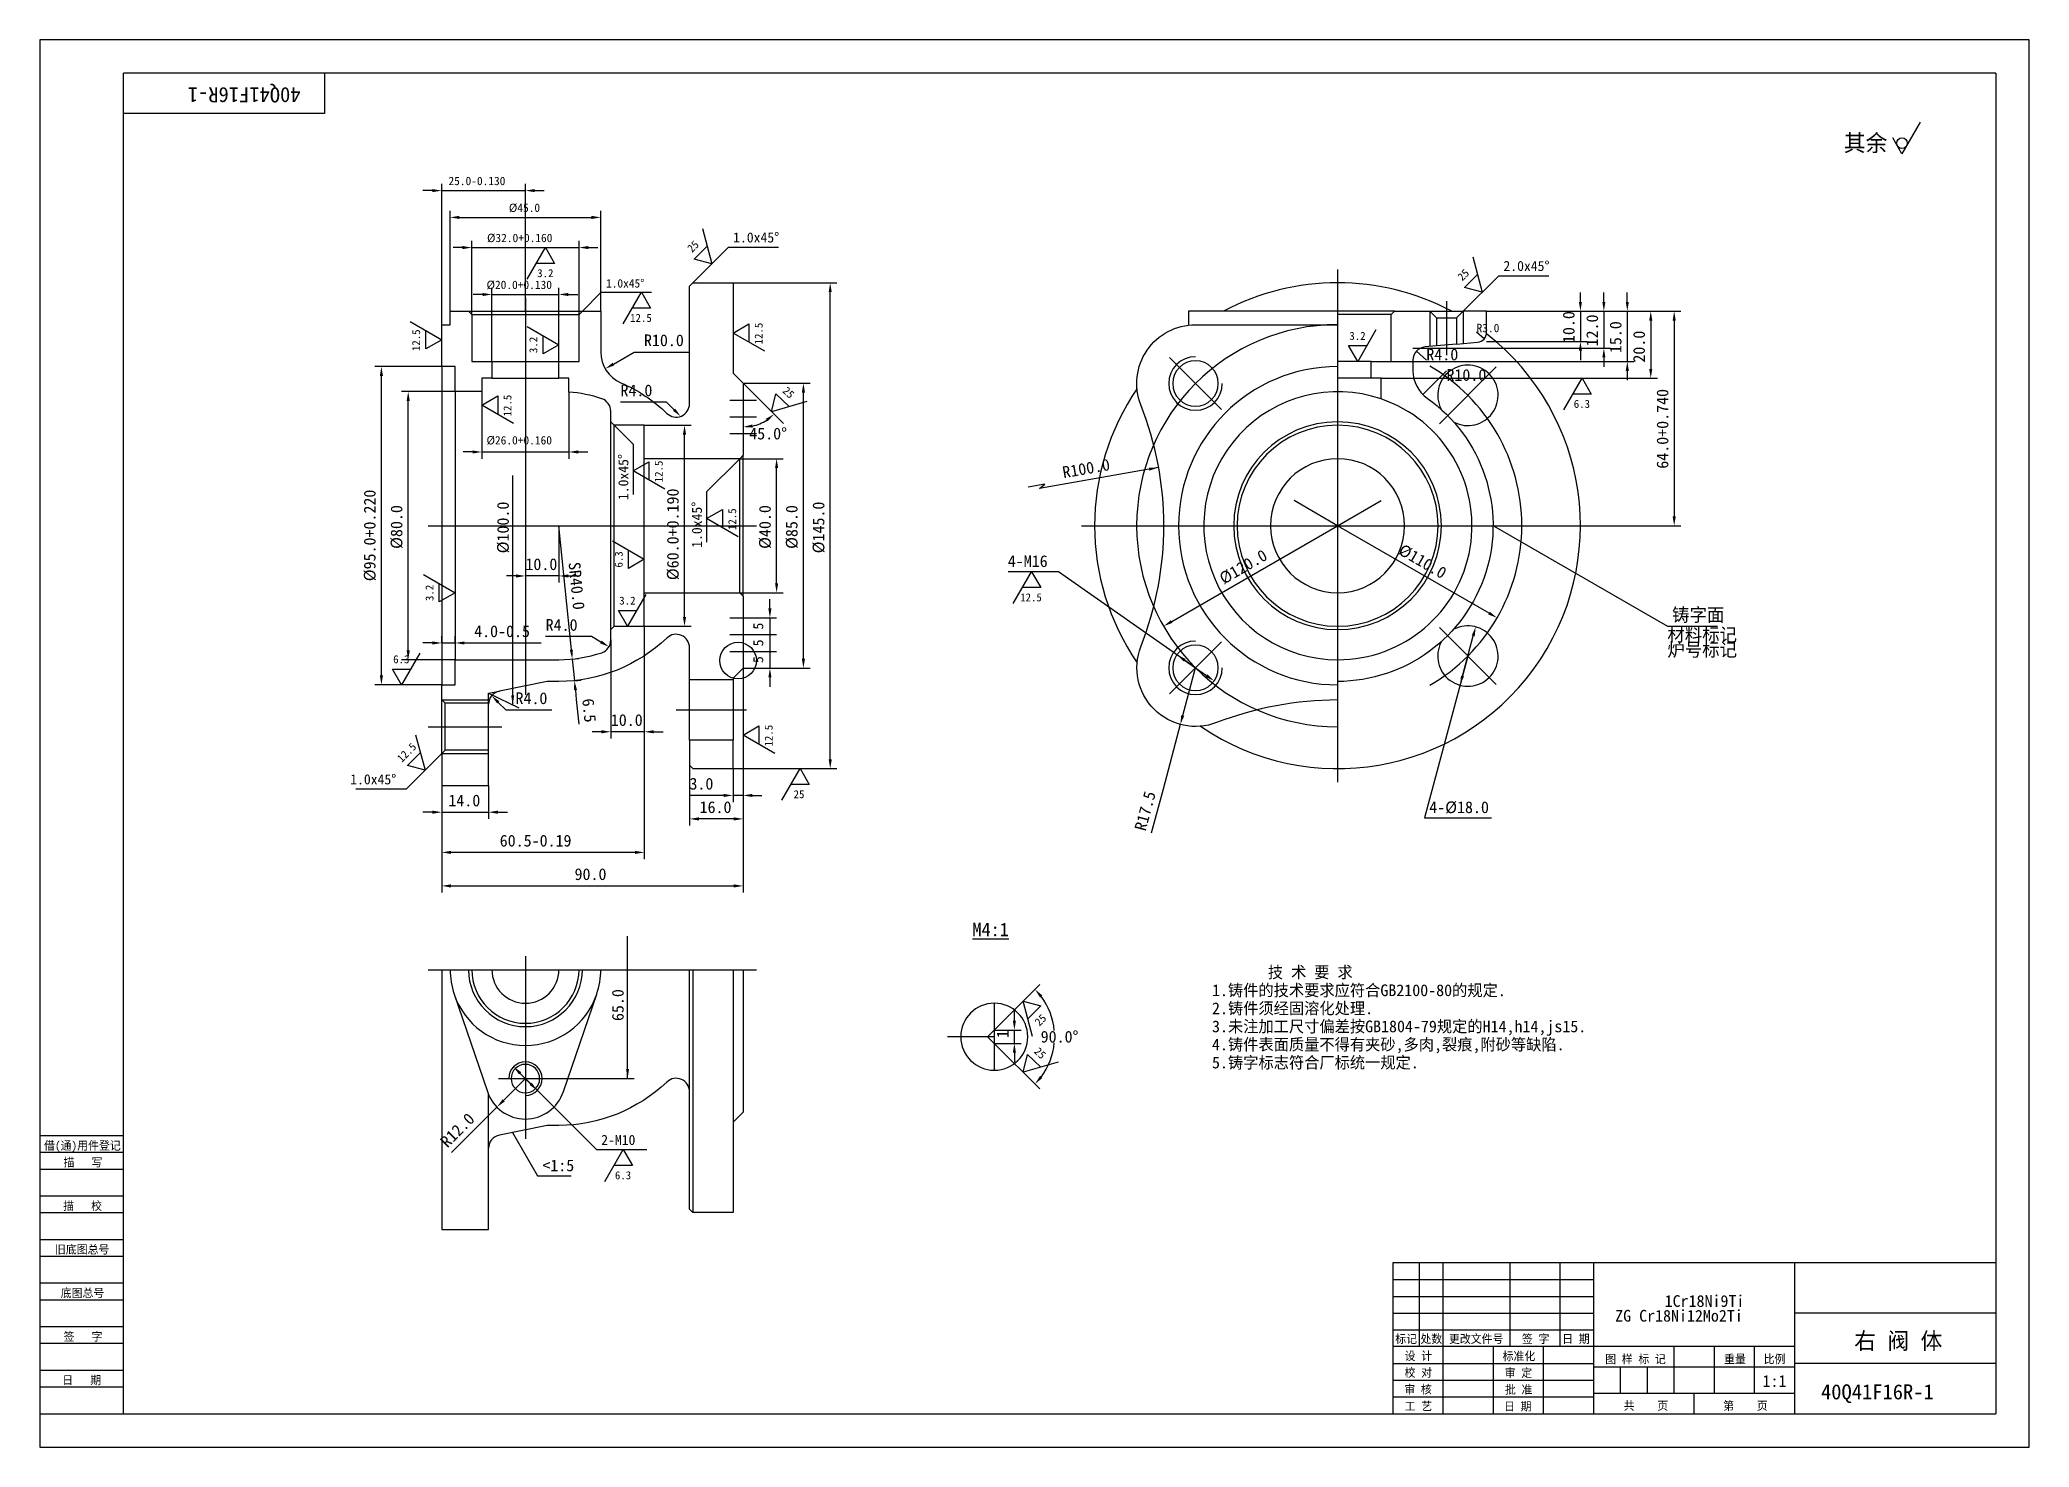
# Model space of a CAD drawing. Header units: metres. Extents: x 0 to 594, y 0 to 420.
import ezdxf

# ---------------------------------------------------------------- set-up
doc = ezdxf.new("R2010")
doc.units = ezdxf.units.M
for name, color, linetype in [('B', 3, 'Continuous'), ('C', 6, 'Continuous'), ('D', 1, 'Continuous'), ('FL', 5, 'Continuous'), ('HA', 5, 'Continuous'), ('T', 7, 'Continuous'), ('TL', 4, 'Continuous')]:
    doc.layers.add(name, color=color, linetype=linetype)

# ---------------------------------------------------------------- blocks, each defined once
blk = doc.blocks.new('TUKUN2')
at = {"layer": 'FL'}
for p, q in [((594, 420), (0, 420)), ((0, 420), (0, 0)), ((594, 0), (594, 420)), ((0, 83), (25, 83)), ((0, 75), (25, 75)), ((0, 70), (25, 70)), ((0, 62), (25, 62)), ((0, 57), (25, 57)), ((412, 30), (412, 55)), ((419, 10), (419, 55)), ((439, 30), (439, 55)), ((454, 30), (454, 55)), ((0, 49), (25, 49)), ((404, 50), (464, 50)), ((0, 44), (25, 44)), ((404, 45), (464, 45)), ((0, 36), (25, 36)), ((404, 40), (464, 40)), ((0, 31), (25, 31)), ((404, 35), (464, 35)), ((449, 10), (449, 30)), ((404, 25), (464, 25)), ((0, 23), (25, 23)), ((0, 18), (25, 18)), ((404, 20), (464, 20)), ((404, 15), (464, 15)), ((0, 0), (594, 0))]:
    blk.add_line(p, q, dxfattribs=at)
at = {"layer": 'TL'}
for p, q in [((584, 410), (25, 410)), ((25, 10), (25, 410)), ((85, 410), (85, 398)), ((584, 410), (584, 10)), ((85, 398), (25, 398)), ((0, 93), (25, 93)), ((0, 88), (25, 88)), ((584, 55), (404, 55)), ((404, 55), (404, 10)), ((464, 10), (464, 55)), ((524, 10), (524, 55)), ((584, 40), (524, 40)), ((524, 30), (404, 30)), ((434, 10), (434, 30)), ((488, 16), (488, 30)), ((500, 16), (500, 30)), ((512, 16), (512, 30)), ((464, 24), (524, 24)), ((472, 16), (472, 24)), ((480, 16), (480, 24)), ((584, 25), (524, 25)), ((524, 16), (464, 16)), ((494, 10), (494, 16)), ((0, 10), (584, 10))]:
    blk.add_line(p, q, dxfattribs=at)
at = {"layer": 'T'}
for s, p in [('借(通)用件登记', (1.26, 88.76)), ('描   写', (7.09, 83.76)), ('描   校', (6.98, 70.76)), ('旧底图总号', (4.52, 57.76)), ('底图总号', (6.25, 44.76)), ('签   字', (7.1, 31.76)), ('标记', (404.71, 31.07)), ('处数', (412.22, 31.07)), ('更改文件号', (420.75, 31.07)), ('签 字', (442.53, 31.07)), ('日 期', (454.57, 31.07)), ('校 对', (407.48, 20.99)), ('设 计', (407.5, 25.99)), ('标准化', (436.77, 25.93)), ('审 定', (437.39, 20.93)), ('图 样 标 记', (467.4, 25.04)), ('重量', (502.88, 25.04)), ('比例', (514.7, 25.04)), ('日   期', (6.72, 18.76)), ('审 核', (407.41, 15.99)), ('批 准', (437.46, 15.93)), ('工 艺', (407.52, 10.99)), ('日 期', (437.18, 10.93)), ('共    页', (472.91, 11.13)), ('第    页', (502.62, 11.13))]:
    blk.add_text(s, height=2.5, dxfattribs=at).set_placement(p)

msp = doc.modelspace()

# ---------------------------------------------------------------- linework, layer by layer
at = {"layer": 'B'}
msp.add_lwpolyline([(123.71, 135.23, 0.72), (166.29, 135.23, 0.72)], format="xyb", dxfattribs=at)
at = {"layer": 'C'}
for p, q in [((387.5, 351.5), (387.5, 198.5)), ((145, 343), (145, 224.5)), ((420, 342), (420, 325.91)), ((337.3, 325.2), (352.85, 309.65)), ((417.91, 305.41), (434.88, 322.38)), ((206, 312.5), (214, 312.5)), ((206, 307.5), (214, 307.5)), ((206, 302.5), (214, 302.5)), ((116, 275), (214, 275)), ((311, 275), (464, 275)), ((206, 247.5), (210, 247.5)), ((417.91, 244.59), (434.88, 227.62)), ((206, 242.5), (210, 242.5)), ((352.85, 240.35), (337.3, 224.8)), ((206, 237.5), (210, 237.5)), ((190, 220), (211, 220)), ((116, 215), (138, 215)), ((145, 146.5), (145, 92)), ((116, 142.5), (214, 142.5)), ((285, 122.5), (271, 122.5)), ((137, 110), (153, 110))]:
    msp.add_line(p, q, dxfattribs=at)
for radius, start, end in [(60, 90, 270), (55, 300, 60)]:
    msp.add_arc((387.5, 275), radius, start, end, dxfattribs=at)
at = {"layer": 'D'}
for p, q in [((561.46, 395.46), (556, 386)), ((556, 386), (553.27, 390.73)), ((117.2, 375), (114.4, 375)), ((120, 334.93), (120, 377)), ((120, 375), (145, 375)), ((145, 339), (145, 377)), ((147.8, 375), (150.6, 375)), ((122.5, 339), (122.5, 369)), ((167.5, 339), (167.5, 369)), ((125.3, 367), (164.7, 367)), ((197.83, 363.71), (200.66, 353.16)), ((126.2, 358), (123.4, 358)), ((129, 338), (129, 360)), ((129, 358), (161, 358)), ((145.54, 348.54), (151, 358)), ((151, 358), (153.73, 353.27)), ((161, 338), (161, 360)), ((163.8, 358), (166.6, 358)), ((195, 347.5), (205.61, 358.11)), ((195.38, 354.57), (199.24, 358.43)), ((205.61, 358.11), (220.61, 358.11)), ((153.73, 353.27), (148.27, 353.27)), ((200.66, 353.16), (195.38, 354.57)), ((427.83, 355.21), (430.66, 344.66)), ((135, 324), (135, 346)), ((155, 324), (155, 346)), ((162, 339), (167.66, 344.66)), ((167.66, 344.66), (182.66, 344.66)), ((174.19, 335.19), (179.66, 344.66)), ((179.66, 344.66), (182.39, 339.92)), ((207, 347.5), (238, 347.5)), ((236, 205.3), (236, 344.7)), ((425, 339), (435.61, 349.61)), ((425.38, 346.07), (429.24, 349.93)), ((430.66, 344.66), (425.38, 346.07)), ((435.61, 349.61), (450.61, 349.61)), ((460, 341.8), (460, 344.6)), ((467, 341.8), (467, 344.6)), ((474, 341.8), (474, 344.6)), ((132.2, 344), (129.4, 344)), ((135, 344), (155, 344)), ((157.8, 344), (160.6, 344)), ((182.39, 339.92), (176.92, 339.92)), ((432, 339), (462, 339)), ((432, 339), (469, 339)), ((432, 339), (476, 339)), ((432, 339), (483, 339)), ((432, 339), (490, 339)), ((460, 339), (460, 330)), ((467, 339), (467, 328)), ((474, 339), (474, 324)), ((110.54, 335.96), (120, 330.5)), ((115.27, 327.77), (115.27, 333.23)), ((145.54, 334.46), (155, 329)), ((207, 332.5), (211.73, 335.23)), ((211.73, 335.23), (211.73, 329.77)), ((398.96, 333.46), (393.5, 324)), ((431.22, 330.72), (429, 332.74)), ((481, 336.2), (481, 321.8)), ((488, 336.2), (488, 277.8)), ((120, 330.5), (115.27, 327.77)), ((150.27, 326.27), (150.27, 331.73)), ((155, 329), (150.27, 326.27)), ((171.26, 323.23), (177.5, 326.83)), ((177.5, 326.83), (180.3, 326.83)), ((180.3, 326.83), (193.89, 326.83)), ((216.46, 327.04), (207, 332.5)), ((393.5, 324), (390.77, 328.73)), ((390.77, 328.73), (396.23, 328.73)), ((410, 328), (469, 328)), ((411.05, 327.04), (414, 324.35)), ((432, 330), (462, 330)), ((460, 327.2), (460, 324.4)), ((120, 322.5), (100, 322.5)), ((403.5, 324), (476, 324)), ((412.93, 314.15), (420, 321.22)), ((467, 325.2), (467, 322.4)), ((474, 321.2), (474, 318.4)), ((102, 230.3), (102, 319.7)), ((124, 315), (108, 315)), ((132, 315), (132, 295)), ((158, 314.89), (158, 295)), ((210, 317.5), (222.02, 305.48)), ((210, 317.5), (230, 317.5)), ((400.5, 319), (483, 319)), ((455.04, 309.54), (460.5, 319)), ((460.5, 319), (463.23, 314.27)), ((110, 237.8), (110, 312.2)), ((132, 311), (136.73, 313.73)), ((141.46, 305.54), (132, 311)), ((136.73, 313.73), (136.73, 308.27)), ((184.32, 311.88), (173.39, 311.88)), ((187.12, 311.88), (184.32, 311.88)), ((189.38, 309.62), (187.12, 311.88)), ((218.49, 309.01), (219.81, 314.32)), ((228.99, 312.03), (218.49, 309.01)), ((219.81, 314.32), (223.74, 310.52)), ((228, 235.3), (228, 314.7)), ((463.23, 314.27), (457.77, 314.27)), ((171.5, 305), (177.16, 299.34)), ((180.5, 305), (194.5, 305)), ((129.2, 297), (126.4, 297)), ((132, 297), (158, 297)), ((160.8, 297), (163.6, 297)), ((177.16, 299.34), (177.16, 284.34)), ((192.5, 247.8), (192.5, 302.2)), ((177.16, 291.34), (181.89, 294.08)), ((186.62, 285.88), (177.16, 291.34)), ((181.89, 294.08), (181.89, 288.61)), ((209, 295), (199.1, 285.1)), ((209, 295), (222, 295)), ((220, 257.8), (220, 292.2)), ((333.98, 292.36), (298.53, 286.11)), ((141.21, 221.53), (141.21, 290)), ((300.06, 287.4), (295.14, 286.53)), ((298.53, 286.11), (300.06, 287.4)), ((199.1, 285.1), (199.1, 270.1)), ((199.1, 277.1), (203.83, 279.83)), ((203.83, 279.83), (203.83, 274.37)), ((387.5, 275), (374.51, 282.5)), ((387.5, 275), (400.49, 282.5)), ((145, 275), (145, 258)), ((158.71, 237.99), (155, 275)), ((155, 275), (155, 258)), ((208.56, 271.64), (199.1, 277.1)), ((337.96, 246.4), (387.5, 275)), ((432.71, 248.9), (387.5, 275)), ((434, 275), (485.96, 245)), ((460, 275), (490, 275)), ((171.04, 270.46), (180.5, 265)), ((175.77, 262.27), (175.77, 267.73)), ((180.5, 265), (175.77, 262.27)), ((114.54, 260.46), (124, 255)), ((119.27, 252.27), (119.27, 257.73)), ((142.2, 260), (139.4, 260)), ((155, 260), (145, 260)), ((157.8, 260), (160.6, 260)), ((304.12, 261.25), (289.12, 261.25)), ((290.65, 251.79), (296.12, 261.25)), ((298.85, 256.52), (293.38, 256.52)), ((296.12, 261.25), (298.85, 256.52)), ((345.07, 232.57), (304.12, 261.25)), ((124, 255), (119.27, 252.27)), ((175.5, 245), (172.77, 249.73)), ((172.77, 249.73), (178.23, 249.73)), ((180.96, 254.46), (175.5, 245)), ((209, 255), (222, 255)), ((218, 250.3), (218, 253.1)), ((180.5, 245), (194.5, 245)), ((180.5, 245), (180.5, 211.5)), ((180.5, 245), (180.5, 175.5)), ((210, 247.5), (220, 247.5)), ((210, 247.5), (220, 247.5)), ((218, 247.5), (218, 232.5)), ((485.96, 245), (500.96, 245)), ((117.2, 240), (114.4, 240)), ((120, 240), (120, 242)), ((120, 240), (124, 240)), ((124, 240), (124, 242)), ((126.8, 240), (129.6, 240)), ((129.6, 240), (149.69, 240)), ((161.97, 241.89), (151.04, 241.89)), ((158.71, 237.99), (158.43, 240.77)), ((164.77, 241.89), (161.97, 241.89)), ((167.54, 240.29), (164.77, 241.89)), ((170.5, 240.89), (170.5, 211.5)), ((210, 242.5), (220, 242.5)), ((424.79, 230.12), (428, 242.1)), ((108, 227.5), (105.27, 232.23)), ((105.27, 232.23), (110.73, 232.23)), ((113.46, 236.96), (108, 227.5)), ((124, 235), (108, 235)), ((158.99, 235.2), (160.98, 235.4)), ((158.99, 235.2), (159.64, 228.73)), ((210, 237.5), (220, 237.5)), ((210, 232.5), (230, 232.5)), ((210, 232.5), (210, 165.5)), ((210, 232.5), (220, 232.5)), ((210, 232.5), (210, 192.5)), ((210, 232.5), (210, 185.5)), ((341.27, 218.37), (345.07, 232.57)), ((341.8, 234.87), (348.35, 230.28)), ((426.39, 236.11), (413.45, 187.81)), ((120, 227.5), (100, 227.5)), ((159.64, 228.73), (161.63, 228.93)), ((159.92, 225.95), (160.2, 223.16)), ((218, 229.7), (218, 226.9)), ((134, 225), (143.01, 220.66)), ((136.89, 222.28), (139.15, 220.01)), ((139.15, 220.01), (141.95, 220.01)), ((141.95, 220.01), (152.87, 220.01)), ((160.2, 223.16), (160.94, 215.77)), ((210, 212.5), (214.73, 215.23)), ((214.73, 215.23), (214.73, 209.77)), ((340.54, 215.67), (335.37, 196.35)), ((112.22, 212.61), (115.05, 202.05)), ((167.7, 213.5), (164.9, 213.5)), ((180.5, 213.5), (170.5, 213.5)), ((183.3, 213.5), (186.1, 213.5)), ((219.46, 207.04), (210, 212.5)), ((120, 207), (109.39, 196.39)), ((109.77, 203.46), (113.64, 207.33)), ((115.05, 202.05), (109.77, 203.46)), ((194, 203.5), (194, 185.5)), ((207, 202.5), (238, 202.5)), ((207, 202.5), (207, 192.5)), ((221.54, 193.04), (227, 202.5)), ((227, 202.5), (229.73, 197.77)), ((109.39, 196.39), (94.39, 196.39)), ((120, 197.5), (120, 187.5)), ((120, 197.5), (120, 175.5)), ((134, 197.5), (134, 187.5)), ((229.73, 197.77), (224.27, 197.77)), ((335.37, 196.35), (331.85, 183.22)), ((201.4, 194.5), (193.98, 194.5)), ((204.2, 194.5), (201.4, 194.5)), ((210, 194.5), (207, 194.5)), ((212.8, 194.5), (215.6, 194.5)), ((117.2, 189.5), (114.4, 189.5)), ((120, 189.5), (134, 189.5)), ((136.8, 189.5), (139.6, 189.5)), ((207.2, 187.5), (196.8, 187.5)), ((413.45, 187.81), (433.45, 187.81)), ((120, 177.5), (120, 165.5)), ((177.7, 177.5), (122.8, 177.5)), ((122.8, 167.5), (207.2, 167.5)), ((175.5, 110), (175.5, 152.5)), ((285, 124.5), (298.56, 138.06)), ((296.43, 122.55), (293.61, 133.11)), ((293.61, 133.11), (298.88, 131.69)), ((298.88, 131.69), (295.02, 127.83)), ((291, 127.3), (291, 130.1)), ((285, 124.5), (293, 124.5)), ((285, 120.5), (298.56, 106.94)), ((285, 120.5), (293, 120.5)), ((291, 120.5), (291, 124.5)), ((291, 117.7), (291, 114.9)), ((293.61, 111.89), (294.93, 117.2)), ((304.11, 114.91), (293.61, 111.89)), ((294.93, 117.2), (298.86, 113.4)), ((138.49, 103.49), (145, 110)), ((143.44, 111.56), (146.56, 108.44)), ((145, 110), (177.5, 110)), ((145, 110), (166.21, 88.79)), ((136.51, 101.51), (132.55, 97.55)), ((132.55, 97.55), (122.95, 87.95)), ((141.14, 93.93), (148.64, 80.94)), ((166.21, 88.79), (181.21, 88.79)), ((168.75, 79.32), (174.21, 88.79)), ((176.95, 84.05), (171.48, 84.05)), ((174.21, 88.79), (176.95, 84.05)), ((148.64, 80.94), (158.64, 80.94))]:
    msp.add_line(p, q, dxfattribs=at)
msp.add_circle((556, 389.15), 1.58, dxfattribs=at)
for centre, radius, start, end in [((210, 317.5), 13.05, 282.31, 302.69), ((283, 122.5), 20, 5.28, 36.97), ((283, 122.5), 20, 323.03, 354.72)]:
    msp.add_arc(centre, radius, start, end, dxfattribs=at)
for points in [[(117.2, 375.47), (117.2, 374.53), (120, 375)], [(147.8, 375.47), (147.8, 374.53), (145, 375)], [(125.3, 367.47), (125.3, 366.53), (122.5, 367)], [(164.7, 367.47), (164.7, 366.53), (167.5, 367)], [(126.2, 358.47), (126.2, 357.53), (129, 358)], [(163.8, 358.47), (163.8, 357.53), (161, 358)], [(235.53, 344.7), (236.47, 344.7), (236, 347.5)], [(132.2, 344.47), (132.2, 343.53), (135, 344)], [(157.8, 344.47), (157.8, 343.53), (155, 344)], [(459.53, 341.8), (460.47, 341.8), (460, 339)], [(466.53, 341.8), (467.47, 341.8), (467, 339)], [(473.53, 341.8), (474.47, 341.8), (474, 339)], [(480.53, 336.2), (481.47, 336.2), (481, 339)], [(487.53, 336.2), (488.47, 336.2), (488, 339)], [(459.53, 327.2), (460.47, 327.2), (460, 330)], [(466.53, 325.2), (467.47, 325.2), (467, 328)], [(101.53, 319.7), (102.47, 319.7), (102, 322.5)], [(171.5, 322.82), (171.03, 323.63), (168.84, 321.83)], [(473.53, 321.2), (474.47, 321.2), (474, 324)], [(480.53, 321.8), (481.47, 321.8), (481, 319)], [(109.53, 312.2), (110.47, 312.2), (110, 315)], [(227.53, 314.7), (228.47, 314.7), (228, 317.5)], [(189.71, 309.95), (189.05, 309.29), (191.36, 307.64)], [(192.03, 302.2), (192.97, 302.2), (192.5, 305)], [(212.83, 304.28), (212.73, 305.21), (210, 304.45)], [(216.76, 306.88), (217.34, 306.15), (219.23, 308.27)], [(129.2, 297.47), (129.2, 296.53), (132, 297)], [(160.8, 297.47), (160.8, 296.53), (158, 297)], [(219.53, 292.2), (220.47, 292.2), (220, 295)], [(331.3, 291.42), (331.14, 292.34), (333.98, 292.36)], [(487.53, 277.8), (488.47, 277.8), (488, 275)], [(142.2, 260.47), (142.2, 259.53), (145, 260)], [(157.8, 260.47), (157.8, 259.53), (155, 260)], [(219.53, 257.8), (220.47, 257.8), (220, 255)], [(217.53, 250.3), (218.47, 250.3), (218, 247.5)], [(192.03, 247.8), (192.97, 247.8), (192.5, 245)], [(338.2, 246), (337.73, 246.8), (335.54, 245)], [(428.45, 241.98), (427.54, 242.22), (428.72, 244.8)], [(432.47, 248.5), (432.94, 249.3), (435.13, 247.5)], [(109.53, 237.8), (110.47, 237.8), (110, 235)], [(117.2, 240.47), (117.2, 239.53), (120, 240)], [(126.8, 240.47), (126.8, 239.53), (124, 240)], [(158.25, 237.94), (159.18, 238.03), (158.99, 235.2)], [(159.18, 238.03), (158.25, 237.94), (158.99, 235.2)], [(167.77, 240.69), (167.31, 239.88), (169.96, 238.89)], [(217.53, 229.7), (218.47, 229.7), (218, 232.5)], [(227.53, 235.3), (228.47, 235.3), (228, 232.5)], [(341.53, 234.49), (342.06, 235.25), (339.5, 236.47)], [(101.53, 230.3), (102.47, 230.3), (102, 227.5)], [(160.39, 225.99), (159.46, 225.9), (159.64, 228.73)], [(348.08, 229.9), (348.62, 230.66), (350.64, 228.67)], [(425.24, 230), (424.34, 230.24), (424.06, 227.42)], [(136.56, 221.95), (137.22, 222.61), (134.91, 224.26)], [(140.75, 224.41), (141.21, 221.53), (141.66, 224.41)], [(167.7, 213.97), (167.7, 213.03), (170.5, 213.5)], [(183.3, 213.97), (183.3, 213.03), (180.5, 213.5)], [(341.72, 218.25), (340.82, 218.5), (340.54, 215.67)], [(235.53, 205.3), (236.47, 205.3), (236, 202.5)], [(204.2, 194.97), (204.2, 194.03), (207, 194.5)], [(212.8, 194.97), (212.8, 194.03), (210, 194.5)], [(117.2, 189.97), (117.2, 189.03), (120, 189.5)], [(136.8, 189.97), (136.8, 189.03), (134, 189.5)], [(196.8, 187.97), (196.8, 187.03), (194, 187.5)], [(207.2, 187.97), (207.2, 187.03), (210, 187.5)], [(122.8, 177.97), (122.8, 177.03), (120, 177.5)], [(177.7, 177.97), (177.7, 177.03), (180.5, 177.5)], [(122.8, 167.97), (122.8, 167.03), (120, 167.5)], [(207.2, 167.97), (207.2, 167.03), (210, 167.5)], [(298.63, 134.22), (299.33, 134.83), (297.14, 136.64)], [(290.53, 127.3), (291.47, 127.3), (291, 124.5)], [(290.53, 117.7), (291.47, 117.7), (291, 120.5)], [(143.11, 111.23), (143.77, 111.89), (141.46, 113.54)], [(175.04, 112.88), (175.5, 110), (175.96, 112.88)], [(146.23, 108.11), (146.89, 108.77), (148.54, 106.46)], [(299.33, 110.17), (298.63, 110.78), (297.14, 108.36)], [(138.82, 103.16), (138.16, 103.82), (136.51, 101.51)]]:
    msp.add_solid(points, dxfattribs=at)
at = {"layer": 'FL'}
for p, q in [((415, 339), (415, 328.45)), ((425, 339), (425, 329.36)), ((120, 223), (134, 223)), ((134, 225), (137.22, 225.64)), ((134, 221.72), (134, 225)), ((120, 207), (134, 207))]:
    msp.add_line(p, q, dxfattribs=at)
for points in [[(345.07, 325.43, 2.41), (353.07, 317.43, 2.41)], [(345.07, 240.57, 2.41), (353.07, 232.57, 2.41)]]:
    msp.add_lwpolyline(points, format="xyb", dxfattribs=at)
msp.add_circle((208.5, 234.75), 5.46, dxfattribs=at)
at = {"layer": 'HA'}
msp.add_line((387.5, 235), (387.5, 228.5), dxfattribs=at)
for centre, radius, start, end in [((285, 122.5), 10, 90, 270), ((285, 122.5), 10, 270, 90), ((145, 110), 5, 270, 180)]:
    msp.add_arc(centre, radius, start, end, dxfattribs=at)
at = {"layer": 'TL'}
for points in [[(180.5, 305), (171.5, 305), (170.5, 306), (170.5, 309.11, 0.32), (167.78, 312.9, 0.06), (158, 314.89), (158, 319), (155, 319), (155, 324), (161, 324), (161, 338), (162, 339), (167.5, 339), (167.5, 339), (167.5, 326.83, 0.3), (173.52, 317.65, -0.09), (187.23, 308.52, 0.66), (194, 311.4), (194, 346.5), (195, 347.5), (207, 347.5), (207, 320.5), (210, 317.5), (210, 296), (209, 295), (180.5, 295)], [(423, 337), (423, 329.18), (429.27, 329.75, 0.39), (432, 332.74), (432, 339), (425, 339)], [(351.87, 317.43, 1), (338.27, 317.43, 1)], [(387.5, 306, 1), (387.5, 244, 1)], [(387.5, 305, 1), (387.5, 245, 1)], [(387.5, 295, 1), (387.5, 255, 1)], [(134, 222), (121, 222), (120, 223), (120, 227.5), (124, 227.5), (124, 235), (155, 235, 0.08), (167.78, 237.1, 0.32), (170.5, 240.89), (170.5, 244), (171.5, 245), (180.5, 245), (180.5, 255), (209, 255), (210, 254), (210, 232.5), (207, 229.5), (207, 229), (194, 229), (194, 238.6, 0.66), (187.23, 241.48, -0.19), (155, 228.5), (151.5, 228.5), (137.22, 225.64, 0.36), (134, 221.72)], [(351.87, 232.57, 1), (338.27, 232.57, 1)], [(149.25, 110, 1), (140.75, 110, 1)]]:
    msp.add_lwpolyline(points, format="xyb", close=True, dxfattribs=at)
for points in [[(421.56, 339, 0.25), (353.44, 339, 0.25)], [(387.5, 235, 0.85), (400.5, 312.83), (400.5, 319), (397.5, 319), (397.5, 324), (403.5, 324), (403.5, 338), (404.5, 339), (415, 339), (417, 337), (417, 328.64), (413.64, 328.33, 0.39), (410, 324.35), (410, 321.22, 0.24), (414.25, 313.04, -0.73), (387.5, 228.5, -0.73)], [(387.5, 223, 0.09), (351.39, 216.25, -0.65), (328.75, 238.89, 0.19), (328.75, 311.11, -0.53), (345.07, 334.93), (387.5, 334.93)], [(346.6, 215.14, 0.97), (431.96, 332.27, 0.97)], [(387.5, 322.5, 1), (387.5, 227.5, 1)], [(422.25, 305.9, 6.47), (418.4, 309.75, 6.47)], [(327.64, 315.9, 0.31), (327.64, 234.1, 0.31)], [(400.5, 312.83, 1.18), (387.5, 235, 1.18)], [(418.4, 240.25, 6.47), (422.25, 244.1, 6.47)], [(122.5, 142.5, 0.08), (123.71, 135.23), (133.64, 106.12, 0.72), (156.36, 106.12), (166.29, 135.23, 0.08), (167.5, 142.5, 0.08)], [(128, 142.5, 1), (162, 142.5, 1)], [(129, 142.5, 1), (161, 142.5, 1)], [(135, 142.5, 1), (155, 142.5, 1)], [(194, 106.1, 0.66), (187.23, 108.98, -0.19), (155, 96), (151.5, 96), (137.22, 93.14, 0.36), (134, 89.22, 0.36)]]:
    msp.add_lwpolyline(points, format="xyb", dxfattribs=at)
for points in [[(124, 315), (124, 322.5), (120, 322.5), (120, 334.93), (122.5, 334.93), (122.5, 339), (122.5, 339), (128, 339), (129, 338), (129, 324), (135, 324), (135, 319), (132, 319), (132, 315), (124, 315)], [(128, 339), (162, 339)], [(404.5, 339), (343, 339), (343, 334.8)], [(415, 339), (425, 339)], [(129, 338), (161, 338)], [(403.5, 338), (387.5, 338)], [(417, 337), (423, 337)], [(423, 329.18), (417, 328.64)], [(120, 322.5), (120, 227.5)], [(135, 324), (155, 324)], [(397.5, 324), (387.5, 324)], [(124, 315), (124, 235)], [(135, 319), (155, 319)], [(397.5, 319), (387.5, 319)], [(170.5, 244), (170.5, 306)], [(171.5, 245), (171.5, 305)], [(180.5, 255), (180.5, 295)], [(209, 255), (209, 295)], [(210, 254), (210, 296)], [(194, 211), (194, 229)], [(207, 229), (207, 211)], [(120, 207), (120, 223)], [(121, 208), (121, 222)], [(134, 208), (134, 222)], [(120, 142.5), (120, 65), (134, 65), (134, 105.2)], [(207, 142.5), (207, 70), (195, 70), (194, 71), (194, 142.5)], [(195, 142.5), (195, 70)], [(210, 142.5), (210, 100), (207, 97)], [(285, 132.5), (285, 124.5), (283, 122.5), (285, 120.5), (285, 112.5)], [(285, 124.5), (285, 120.5)]]:
    msp.add_lwpolyline(points, dxfattribs=at)
for points in [[(120, 207), (120, 197.5), (134, 197.5), (134, 208), (121, 208)], [(207, 211), (194, 211), (194, 203.5), (195, 202.5), (207, 202.5)]]:
    msp.add_lwpolyline(points, close=True, dxfattribs=at)

# ---------------------------------------------------------------- block references
at = {"layer": 'T'}
msp.add_blockref('TUKUN2', (0, 0), dxfattribs=at)

# ---------------------------------------------------------------- texts
at = {"layer": 'D'}
for s, height, rotation, p in [('40Q41F16R-1', 4.5, 180, (77.86, 405.8)), ('25', 2.38, 45, (194.73, 356.36)), ('25', 2.38, 45, (424.73, 347.86)), ('10.0', 3.5, 90, (458.25, 329.5)), ('12.5', 2.38, 90, (113.55, 327.1)), ('12.5', 2.38, 90, (215.83, 329.1)), ('12.0', 3.5, 90, (465.25, 328.5)), ('15.0', 3.5, 90, (472.25, 326.5)), ('20.0', 3.5, 90, (479.25, 323.67)), ('3.2', 2.38, 90, (148.55, 326.51)), ('25', 2.38, 316, (221.58, 315)), ('64.0+0.740', 3.5, 90, (486.25, 292)), ('12.5', 2.38, 90, (140.83, 307.6)), ('1.0x45%%d', 3, 90, (175.74, 282.64)), ('12.5', 2.38, 90, (185.99, 287.94)), ('R100.0', 3.5, 10, (305.69, 289.15)), ('%%C95.0+0.220', 3.5, 90, (100.25, 258.42)), ('%%C60.0+0.190', 3.5, 90, (190.75, 258.75)), ('%%C80.0', 3.5, 90, (108.25, 268.08)), ('%%C100.0', 3.5, 90, (140.04, 266.75)), ('1.0x45%%d', 3, 90, (197.69, 268.4)), ('12.5', 2.38, 90, (207.93, 273.7)), ('%%C40.0', 3.5, 90, (218.25, 268.08)), ('%%C85.0', 3.5, 90, (226.25, 268.08)), ('%%C145.0', 3.5, 90, (234.25, 266.75)), ('%%C120.0', 3.5, 30, (353.5, 257.39)), ('%%C110.0', 3.5, 330, (405.33, 266.72)), ('SR40.0', 3.5, 275.73, (157.86, 263.98)), ('6.3', 2.38, 90, (174.05, 262.51)), ('3.2', 2.38, 90, (117.55, 252.51)), ('5', 3, 90, (216, 244)), ('5', 3, 90, (216, 239)), ('5', 3, 90, (216, 234)), ('6.5', 3.5, 275.73, (161.95, 223.25)), ('12.5', 2.38, 90, (218.83, 209.1)), ('12.5', 2.38, 45, (108.08, 204.21)), ('R17.5', 3.5, 75, (330.16, 183.68)), ('65.0', 3.5, 90, (174.33, 127.17)), ('25', 2.38, 45, (298.49, 125.5)), ('1', 3.5, 90, (289.25, 122.08)), ('25', 2.38, 316, (296.7, 117.87)), ('R12.0', 3.5, 45, (121.71, 89.18))]:
    msp.add_text(s, height=height, rotation=rotation, dxfattribs=at).set_placement(p)
for s, height, p in [('其余', 5, (538.64, 386.72)), ('25.0-0.130', 2.5, (122.02, 376.63)), ('%%C45.0', 2.5, (140.06, 368.63)), ('1.0x45%%d', 3, (207.02, 359.52)), ('%%C32.0+0.160', 2.5, (133.53, 359.63)), ('3.2', 2.38, (148.51, 349.17)), ('2.0x45%%D', 3, (437.02, 351.02)), ('%%C20.0+0.130', 2.5, (133.39, 345.63)), ('1.0x45%%d', 2.5, (169.07, 346.07)), ('12.5', 2.38, (176.26, 335.82)), ('3.2', 2.38, (391.01, 330.45)), ('R3.0', 2.5, (429, 332.74)), ('R10.0', 3.5, (180.39, 328.58)), ('R4.0', 3.5, (414, 324.35)), ('R10.0', 3.5, (420, 318.22)), ('R4.0', 3.5, (173.39, 313.63)), ('6.3', 2.38, (458.01, 310.17)), ('45.0%%d', 3.5, (211.83, 300.75)), ('%%C26.0+0.160', 2.5, (133.39, 299.25)), ('10.0', 3.5, (145, 261.75)), ('4-M16', 3.5, (289.03, 262.67)), ('3.2', 2.38, (173.01, 251.45)), ('12.5', 2.38, (292.72, 252.42)), ('铸字面', 4, (487.38, 246.41)), ('4.0-0.5', 3.5, (129.69, 241.75)), ('R4.0', 3.5, (151.04, 243.64)), ('材料标记', 4, (485.96, 240.5)), ('炉号标记', 4, (485.96, 236)), ('6.3', 2.38, (105.51, 233.95)), ('R4.0', 3.5, (142.04, 221.76)), ('10.0', 3.5, (170.5, 215.25)), ('1.0x45%%d', 3, (92.69, 197.81)), ('3.0', 3.5, (193.98, 196.25)), ('25', 2.38, (225.07, 193.67)), ('14.0', 3.5, (122, 191.25)), ('16.0', 3.5, (197, 189.25)), ('4-%%C18.0', 3.5, (414.86, 189.23)), ('60.5-0.19', 3.5, (137.33, 179.25)), ('90.0', 3.5, (159.67, 169.25)), ('%%UM4:1%%U', 4, (278.46, 152.5)), ('       技 术 要 求', 3.5, (350, 140)), ('1.铸件的技术要求应符合GB2100-80的规定.', 3.5, (350, 134.61)), ('2.铸件须经固溶化处理.', 3.5, (350, 129.22)), ('3.未注加工尺寸偏差按GB1804-79规定的H14,h14,js15.', 3.5, (350, 123.83)), ('90.0%%d', 3.5, (298.83, 120.75)), ('4.铸件表面质量不得有夹砂,多肉,裂痕,附砂等缺陷.', 3.5, (350, 118.44)), ('5.铸字标志符合厂标统一规定.', 3.5, (350, 113.05)), ('2-M10', 3, (167.63, 90.2)), ('<1:5', 3.5, (150.05, 82.35)), ('6.3', 2.38, (171.72, 79.95)), ('1Cr18Ni9Ti', 3.5, (485.15, 41.87)), ('ZG Cr18Ni12Mo2Ti', 3.5, (470.39, 37.47)), ('右 阀 体', 5, (541.75, 29.23)), ('1:1', 3.5, (514.37, 18)), ('40Q41F16R-1', 4.5, (531.83, 14.27))]:
    msp.add_text(s, height=height, dxfattribs=at).set_placement(p)

doc.saveas('drawing.dxf')
